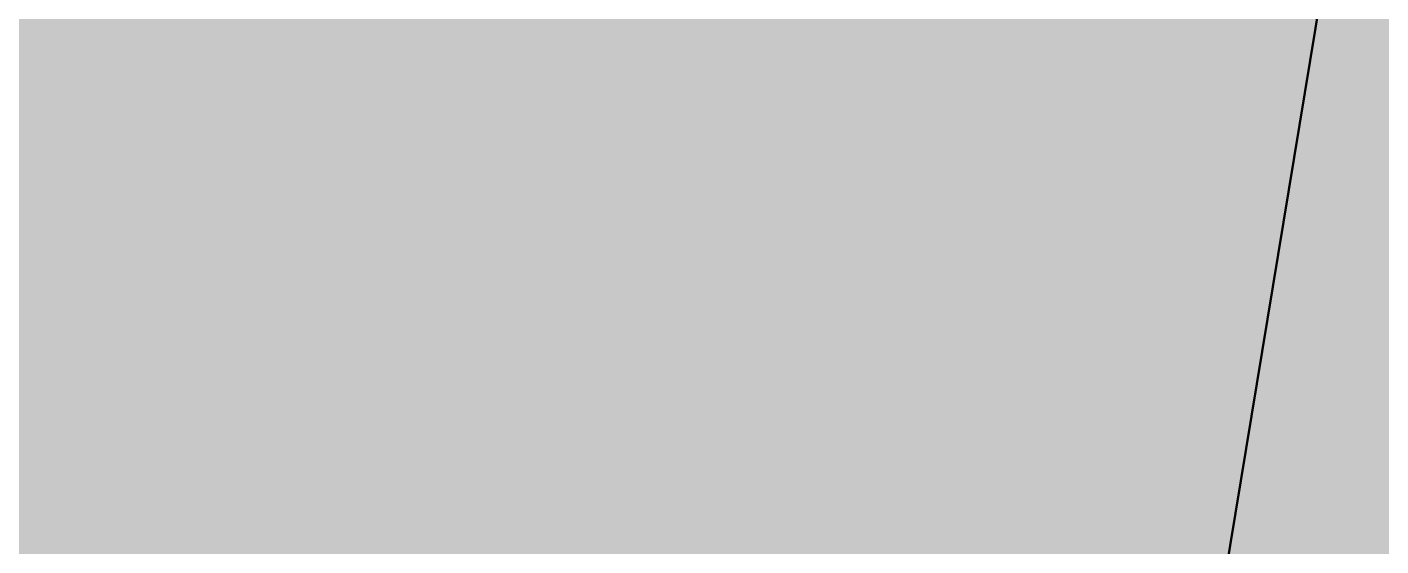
# Model space of a CAD drawing. Header units: metres. Extents: x 6 to 601, y -20 to 118.
# Drawn here: x 280.527 to 284.982, y 58.117 to 59.824 of the extents above; entities that cross this region are included whole.
import ezdxf

# ---------------------------------------------------------------- set-up
doc = ezdxf.new("R2010")
doc.units = ezdxf.units.M
doc.header["$MEASUREMENT"] = 0
doc.layers.add('HATCH', color=8, linetype='Continuous')
doc.layers.add('PDA_Kerb Edge', color=7, linetype='Continuous')
doc.layers.add('PDA - Dimensions', color=7, linetype='Continuous', true_color=0x000000)
doc.layers.add('PDA_Tactile band', color=250, linetype='Continuous', lineweight=30)
doc.styles.add('ARIAL', font='arialbd.ttf', dxfattribs={"width": 0.8})
doc.dimstyles.new('PDA_Dimentions', dxfattribs={"dimtxt": 0.3, "dimasz": 0.1, "dimexe": 0.075, "dimexo": 0.625, "dimgap": 0.1, "dimtad": 1, "dimdsep": 46, "dimtxsty": 'ARIAL', "dimblk": 'ARCHTICK', "dimcen": 0.09, "dimadec": 0, "dimazin": 0, "dimtfac": 1, "dimtmove": 1, "dimatfit": 3, "dimldrblk": 'ARCHTICK', "dimfxl": 1, "dimfxlon": 1, "dimlwd": 9, "dimarcsym": 0})

# ---------------------------------------------------------------- blocks, each defined once
blk = doc.blocks.new('site plan')
at = {"layer": 'HATCH', "transparency": 33554539}
h = blk.add_hatch(color=9, dxfattribs=at)
h.dxf.hatch_style = 1
edge = h.paths.add_edge_path()
edge.add_line((398.3203993259576, 223.5948501189359), (398.2467099829537, 223.4641372269434))
edge.add_arc((359.6859929776801, 159.1362964110049), 75.00000000001013, 50.643027904231985, 59.05981801813658, ccw=False)
edge.add_line((407.2472450699024, 217.1270482549116), (420.1046861651594, 205.7425696610298))
edge.add_line((420.1046861651594, 205.7425696610298), (420.8094782192929, 205.0855419844447))
edge.add_line((420.8094782192929, 205.0855419844447), (426.7812055969134, 211.8232616019814))
edge.add_line((426.7812055969134, 211.8232616019814), (425.7956355365113, 213.1024875697058))
edge.add_line((425.7956355365113, 213.1024875697058), (416.1118382745717, 221.7624692343961))
edge.add_line((416.1118382745717, 221.7624692343961), (407.675593800961, 228.7029774813527))
edge.add_line((407.675593800961, 228.7029774813527), (397.9149773290828, 235.6102521388693))
edge.add_line((397.9149773290828, 235.6102521388693), (386.314013544601, 241.8729637314991))
edge.add_line((386.314013544601, 241.8729637314991), (377.9310103320986, 245.1417021162761))
edge.add_line((377.9310103320986, 245.1417021162761), (370.004542349363, 247.1773856186501))
edge.add_line((370.004542349363, 247.1773856186501), (361.3097273447547, 248.3728635135467))
edge.add_line((361.3097273447547, 248.3728635135467), (352.0254405817377, 248.5341186884871))
edge.add_line((352.0254405817377, 248.5341186884871), (343.4882141783619, 247.6993770357221))
edge.add_line((343.4882141783619, 247.6993770357221), (335.9139085503266, 246.2670993457305))
edge.add_line((335.9139085503266, 246.2670993457305), (328.3596033347476, 243.666881654497))
edge.add_line((328.3596033347476, 243.666881654497), (319.6629500633953, 239.6837235734347))
edge.add_line((319.6629500633953, 239.6837235734347), (319.5471197944607, 239.6211706060803))
edge.add_line((319.5471197944607, 239.6211706060803), (321.5574075041695, 235.8133975529236))
edge.add_line((321.5574075041695, 235.8133975529236), (272.7275633488734, 208.0245052619248))
edge.add_line((272.7275633488734, 208.0245052619248), (278.0056757168622, 198.8389367912332))
edge.add_arc((432.4627185270929, -58.34392022211796), 300.0000000253854, 119.65879195034401, 120.98788440321641, ccw=False)
edge.add_line((284.0125765543999, 202.3523692864183), (322.5566917870638, 224.3008189144221))
edge.add_arc((359.6859929776747, 159.1362964110067), 75.00000000000819, 68.39042136316829, 119.67353207975981, ccw=False)
edge.add_line((387.3069919584923, 228.864916182969), (387.3659540972676, 229.0028996805177))
edge.add_arc((359.6859929777474, 159.1362964110758), 75.14999999991836, 59.06286877645181, 68.38737060490178, ccw=False)
edge = h.paths.add_edge_path()
edge.add_arc((349.3010737985187, 183.2254006047624), 81.89159830320767, 61.67163064802283, 66.55978401002817)
edge.add_line((381.8768936897104, 258.3589472471904), (381.8010254331712, 258.3911790539078))
edge.add_arc((359.0054820677524, 203.3172762747963), 59.60513035509366, 54.30315257286412, 67.51493234201462, ccw=False)
edge.add_line((393.7848686451925, 251.723534485518), (393.8556885749858, 251.8566782141697))
edge.add_arc((354.4186595736501, 193.2390454698689), 70.64917639292004, 56.0679491882368, 60.69628579069675)
edge.add_arc((352.3148610210937, 189.4305663229297), 74.99999999976491, 50.555828616822396, 60.71876623491141, ccw=False)
edge.add_line((399.9643149738331, 247.3488668674945), (426.1371010257917, 225.8164850111243))
edge.add_arc((330.8381931213371, 109.9798839230934), 149.9999999980311, 47.181571827729215, 50.55582861685792, ccw=False)
edge.add_line((432.7897821686583, 220.0065783664668), (433.461019319695, 219.3846048124851))
edge.add_line((433.461019319695, 219.3846048124851), (427.140824567834, 212.2303391908226))
edge.add_line((427.140824567834, 212.2303391908226), (427.498951335785, 212.639353591625))
edge.add_line((427.498951335785, 212.639353591625), (426.0958726766057, 213.5047626797495))
edge.add_line((426.0958726766057, 213.5047626797495), (416.4374589846284, 222.1420444422365))
edge.add_line((416.4374589846284, 222.1420444422365), (407.9792388866026, 229.1006320612996))
edge.add_line((407.9792388866026, 229.1006320612996), (398.1791149908786, 236.0358648532401))
edge.add_line((398.1791149908786, 236.0358648532401), (386.524392843321, 242.327597579806))
edge.add_line((386.524392843321, 242.327597579806), (378.0845744193266, 245.6184896078375))
edge.add_line((378.0845744193266, 245.6184896078375), (370.1010999551254, 247.6688135722943))
edge.add_line((370.1010999551254, 247.6688135722943), (361.3482586408572, 248.8722696898985))
edge.add_line((361.3482586408572, 248.8722696898985), (352.0053878903054, 249.0345423873878))
edge.add_line((352.0053878903054, 249.0345423873878), (343.4172933091158, 248.1948270130833))
edge.add_line((343.4172933091158, 248.1948270130833), (335.7854211527811, 246.7516636712244))
edge.add_line((335.7854211527811, 246.7516636712244), (328.1736885489918, 244.1316792765738))
edge.add_line((328.1736885489918, 244.1316792765738), (319.4398125364369, 240.1314727910485))
edge.add_line((319.4398125364369, 240.1314727910485), (319.3136729533489, 240.0633523826655))
edge.add_line((319.3136729533489, 240.0633523826655), (317.364540297036, 243.7552889994367))
edge.add_line((317.364540297036, 243.7552889994367), (289.9088339607588, 228.1428697642787))
edge.add_line((289.9088339607588, 228.1428697642787), (268.2376559472323, 215.8383502484321))
edge.add_line((268.2376559472323, 215.8383502484321), (263.0063138116147, 224.9425238677322))
edge.add_line((263.0063138116147, 224.9425238677322), (284.7185724453229, 237.270365883227))
edge.add_line((284.7185724453229, 237.270365883227), (315.241564482134, 254.6269671723549))
edge.add_arc((352.314861020961, 189.4305663227296), 75.00000000000541, 61.44883574043621, 119.6243021433603, ccw=False)
at = {"layer": 'PDA_Kerb Edge'}
for points, const_width in [([(311.333329265588, 254.7053278489784), (314.252943238329, 256.3655378601015, -0.213669249986977), (376.8997275064048, 262.4003158076739)], 0.01), ([(311.4074758601091, 254.5749350481001), (314.3270898328501, 256.2351450592232, -0.2331685898795763), (382.2063765796247, 260.2334183599633)], 0.01), ([(263.0063138116129, 224.9425238677322), (284.7185724453229, 237.270365883227), (315.241564482134, 254.6269671723549, -0.2351135602686825), (381.9805306089347, 258.3145190605337)], 0.05)]:
    blk.add_lwpolyline(points, format="xyb", dxfattribs=dict(at, const_width=const_width))
for points in [[(262.932251772625, 225.0729647140233, 0.01, 0.01, 0), (284.644510406335, 237.4008067295181, 0.01, 0.01, 0), (315.1674178890571, 254.7573599740535, 0.01, 0.01, -0.2350451685050067), (382.0204837819201, 258.4602590381655, 0.01, 0, 0.6755439498466161), (382.6787889175703, 259.1139340592053, 0, 0, 0), (382.2063765796247, 260.2334183599633, 0, 0, 0)], [(263.0063138116129, 224.9425238677322, 0.01, 0.01, 0), (284.7185724453229, 237.270365883227, 0.01, 0.01, 0), (315.2415644822522, 254.6269671724203, 0.01, 0.01, -0.2350451685050076), (381.9611911217198, 258.3224752203696, 0.01, 0, 0.6755439498450695), (382.8169877980636, 259.1722527477232, 0, 0, 0), (382.4046249450475, 260.149436667547, 0, 0, 0)]]:
    blk.add_lwpolyline(points, format="xyseb", dxfattribs=at)
at = {"layer": 'PDA_Tactile band'}
blk.add_line((370.392771732455, 262.2192271450749), (365.7143042456519, 233.8936335977887), dxfattribs=at)

msp = doc.modelspace()

# ---------------------------------------------------------------- block references
at = {"xscale": 0.232473712272114, "yscale": 0.232473712272114, "zscale": 0.232473712272114}
msp.add_blockref('site plan', (198.8542852977009, 0.03420656743455908, 23.10165670435924), dxfattribs=at)

doc.saveas('drawing.dxf')
